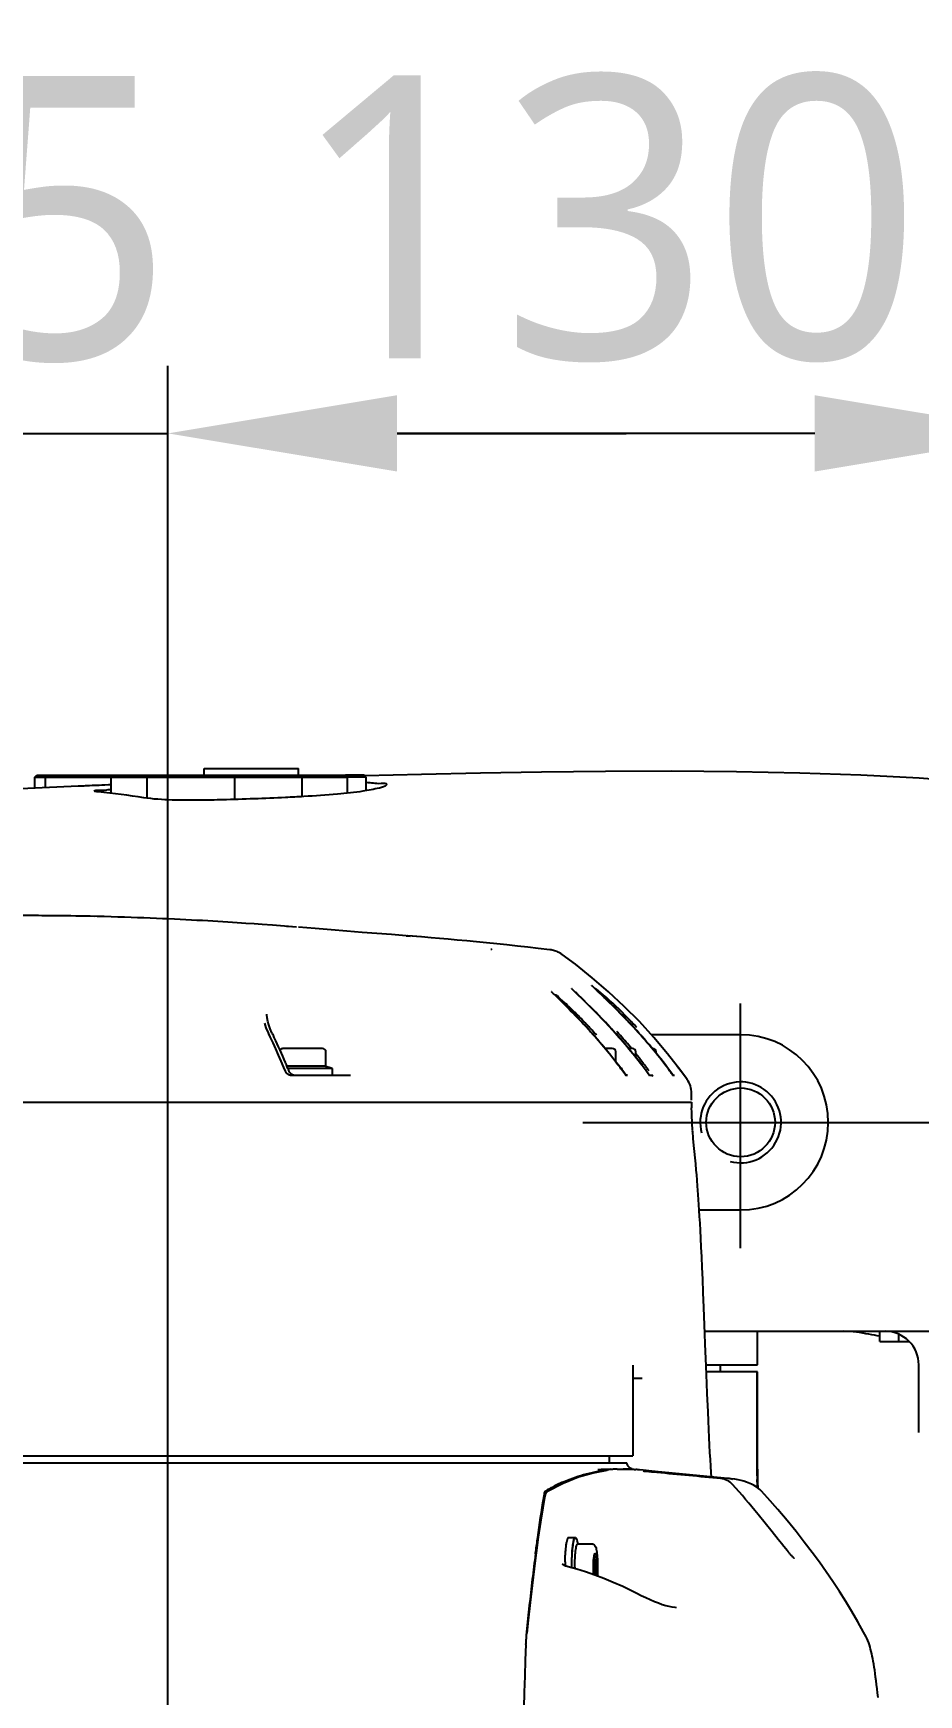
# Model space of a CAD drawing. Header units: millimetres. Extents: x 5828 to 6704, y 123 to 421.
# Drawn here: x 6414.07 to 6420.64, y 183.05 to 195.38 of the extents above; entities that cross this region are included whole.
import ezdxf

# ---------------------------------------------------------------- set-up
doc = ezdxf.new("R2010")
doc.units = ezdxf.units.MM
doc.linetypes.add('BANKLINE1', pattern=[5.5, 4, -1.5])
for name, color, linetype in [('00_COMPONENTS', 7, 'BANKLINE1'), ('DIM', 7, 'Continuous'), ('外形图', 7, 'Continuous')]:
    doc.layers.add(name, color=color, linetype=linetype)
doc.styles.add('微软雅黑', font='msyh.ttc', dxfattribs={"height": 2.1})
doc.dimstyles.new('尺寸标注_1_20比例', dxfattribs={"dimtxt": 2.1, "dimasz": 1.7, "dimexe": 0.5, "dimexo": 0.4, "dimgap": 0.5, "dimtad": 1, "dimdec": 1, "dimlfac": 20, "dimdsep": 46, "dimtxsty": '微软雅黑', "dimcen": 0.09, "dimadec": 0, "dimazin": 0, "dimtp": 0.01, "dimtm": 0.01, "dimtfac": 1, "dimtdec": 1, "dimtofl": 0, "dimtmove": 0, "dimatfit": 3, "dimfxl": 1, "dimtolj": 1, "dimarcsym": 0})

# ---------------------------------------------------------------- blocks, each defined once
blk = doc.blocks.new('*D1518')
at = {"layer": '00_COMPONENTS', "color": 0, "linetype": 'ByBlock', "lineweight": -2, "ltscale": 20}
for p, q in [((6411.821, 182.714), (6411.821, 192.907)), ((6415.071, 182.714), (6415.071, 192.907)), ((6410.121, 192.407), (6408.421, 192.407)), ((6411.821, 192.407), (6415.071, 192.407)), ((6416.771, 192.407), (6418.471, 192.407))]:
    blk.add_line(p, q, dxfattribs=at)
at = {"layer": '00_COMPONENTS', "color": 0}
for points in [[(6410.121, 192.124), (6410.121, 192.69), (6411.821, 192.407)], [(6416.771, 192.69), (6416.771, 192.124), (6415.071, 192.407)]]:
    blk.add_solid(points, dxfattribs=at)
at = {"layer": 'Defpoints', "color": 0}
for p in [(6415.071, 192.407), (6411.821, 182.314), (6415.071, 182.314)]:
    blk.add_point(p, dxfattribs=at)
at = {"layer": '00_COMPONENTS', "color": 0, "insert": (6413.551, 193.993), "char_height": 2.1, "attachment_point": 5, "style": '微软雅黑'}
blk.add_mtext('\\A1;65', dxfattribs=at)
blk = doc.blocks.new('*D1553')
at = {"layer": 'Defpoints', "color": 0}
for p in [(6415.071, 192.407), (6415.071, 181.295), (6421.571, 179.545)]:
    blk.add_point(p, dxfattribs=at)
at = {"layer": 'DIM', "color": 0, "linetype": 'ByBlock', "lineweight": -2, "ltscale": 20}
for p, q in [((6415.071, 181.695), (6415.071, 192.907)), ((6421.571, 179.945), (6421.571, 192.907)), ((6419.871, 192.407), (6416.771, 192.407))]:
    blk.add_line(p, q, dxfattribs=at)
at = {"layer": 'DIM', "color": 0}
for points in [[(6416.771, 192.69), (6416.771, 192.124), (6415.071, 192.407)], [(6419.871, 192.124), (6419.871, 192.69), (6421.571, 192.407)]]:
    blk.add_solid(points, dxfattribs=at)
at = {"layer": 'DIM', "color": 0, "insert": (6418.321, 193.998), "char_height": 2.1, "attachment_point": 5, "style": '微软雅黑'}
blk.add_mtext('\\A1;130', dxfattribs=at)
blk = doc.blocks.new('*D1554')
at = {"layer": 'Defpoints', "color": 0}
for p in [(6419.321, 187.295), (6419.321, 171.795), (6439.078, 171.795)]:
    blk.add_point(p, dxfattribs=at)
at = {"layer": 'DIM', "color": 0, "linetype": 'ByBlock', "lineweight": -2, "ltscale": 20}
for p, q in [((6419.721, 187.295), (6439.578, 187.295)), ((6439.078, 185.595), (6439.078, 173.495)), ((6419.721, 171.795), (6439.578, 171.795))]:
    blk.add_line(p, q, dxfattribs=at)
at = {"layer": 'DIM', "color": 0}
for points in [[(6439.361, 185.595), (6438.794, 185.595), (6439.078, 187.295)], [(6438.794, 173.495), (6439.361, 173.495), (6439.078, 171.795)]]:
    blk.add_solid(points, dxfattribs=at)
at = {"layer": 'DIM', "color": 0, "insert": (6437.487, 179.545), "char_height": 2.1, "attachment_point": 5, "rotation": 90, "style": '微软雅黑'}
blk.add_mtext('\\A1;310', dxfattribs=at)

msp = doc.modelspace()

# ---------------------------------------------------------------- linework, layer by layer
at = {"layer": '00_COMPONENTS', "ltscale": 20}
for p, q in [((6419.3208, 186.3607), (6419.3208, 188.1777)), ((6418.1498, 187.2951), (6420.5191, 187.2951))]:
    msp.add_line(p, q, dxfattribs=at)
at = {"layer": '外形图', "linetype": 'Continuous'}
for p, q in [((6414.0821, 189.8551), (6414.0971, 189.8701)), ((6414.0821, 189.7739), (6414.0821, 189.8551)), ((6414.0821, 189.8551), (6414.163, 189.8551)), ((6414.0971, 189.8701), (6414.178, 189.8701)), ((6414.163, 189.8551), (6414.178, 189.8701)), ((6414.163, 189.7776), (6414.163, 189.8551)), ((6414.163, 189.8551), (6414.6491, 189.8551)), ((6414.178, 189.8701), (6414.6641, 189.8701)), ((6414.6491, 189.8551), (6414.6641, 189.8701)), ((6414.6491, 189.7361), (6414.6491, 189.8551)), ((6414.6491, 189.8551), (6414.9168, 189.8551)), ((6414.6641, 189.8701), (6414.9318, 189.8701)), ((6414.9168, 189.8551), (6414.9318, 189.8701)), ((6414.9168, 189.7005), (6414.9168, 189.8551)), ((6414.9168, 189.8551), (6415.5668, 189.8551)), ((6414.9318, 189.8701), (6415.5518, 189.8701)), ((6415.3388, 189.8701), (6415.3388, 189.9201)), ((6415.3388, 189.9201), (6416.0388, 189.9201)), ((6415.5518, 189.8701), (6416.0516, 189.8701)), ((6415.5668, 189.8551), (6415.5518, 189.8701)), ((6415.5668, 189.6907), (6415.5668, 189.8551)), ((6415.5668, 189.8551), (6416.0667, 189.8551)), ((6416.0388, 189.8701), (6416.0388, 189.9201)), ((6416.0516, 189.8701), (6416.388, 189.8701)), ((6416.0667, 189.8551), (6416.0517, 189.8701)), ((6416.0667, 189.7115), (6416.0667, 189.8551)), ((6416.0667, 189.8551), (6416.403, 189.8551)), ((6416.5278, 189.8701), (6416.388, 189.8701)), ((6416.403, 189.8551), (6416.388, 189.8701)), ((6416.403, 189.7375), (6416.403, 189.8551)), ((6416.5428, 189.8551), (6416.403, 189.8551)), ((6416.5428, 189.8551), (6416.5278, 189.8701)), ((6416.9529, 189.877), (6416.5322, 189.8661)), ((6416.5428, 189.7557), (6416.5428, 189.8551)), ((6414.5088, 189.7932), (6414.4893, 189.7924)), ((6414.5173, 189.7936), (6414.5088, 189.7932)), ((6414.6296, 189.7984), (6414.6018, 189.7972)), ((6414.6492, 189.7992), (6414.6296, 189.7984)), ((6416.6939, 189.801), (6416.6936, 189.8001)), ((6414.5266, 188.823), (6414.4752, 188.8242)), ((6415.5143, 188.7804), (6415.4415, 188.7849)), ((6415.5838, 188.7759), (6415.5143, 188.7804)), ((6415.6496, 188.7715), (6415.5838, 188.7759)), ((6415.7116, 188.7672), (6415.6496, 188.7715)), ((6415.7694, 188.7631), (6415.7116, 188.7672)), ((6415.8462, 188.7574), (6415.7694, 188.7631)), ((6415.9642, 188.7483), (6415.8462, 188.7574)), ((6415.9896, 188.7462), (6415.9493, 188.7494)), ((6416.025, 188.7434), (6415.9642, 188.7483)), ((6416.8391, 188.6795), (6416.8481, 188.6788)), ((6416.8481, 188.6788), (6416.8685, 188.6772)), ((6416.9521, 188.6707), (6416.8493, 188.6787)), ((6416.8856, 188.6759), (6416.8502, 188.6786)), ((6416.9417, 188.6715), (6416.8856, 188.6759)), ((6417.025, 188.6648), (6416.9521, 188.6707)), ((6417.0859, 188.6596), (6417.025, 188.6648)), ((6417.1502, 188.6541), (6417.0859, 188.6596)), ((6417.2178, 188.648), (6417.1502, 188.6541)), ((6417.2881, 188.6415), (6417.2178, 188.648)), ((6417.3607, 188.6346), (6417.2881, 188.6415)), ((6417.4349, 188.6273), (6417.3607, 188.6346)), ((6417.5104, 188.6197), (6417.4349, 188.6273)), ((6417.5867, 188.6117), (6417.5104, 188.6197)), ((6417.4751, 188.5764), (6417.4679, 188.5776)), ((6417.4762, 188.5762), (6417.4751, 188.5764)), ((6417.6636, 188.6035), (6417.5867, 188.6117)), ((6417.7409, 188.5949), (6417.6636, 188.6035)), ((6417.8182, 188.5862), (6417.7409, 188.5949)), ((6417.9046, 188.5761), (6417.8182, 188.5862)), ((6418.095, 188.4676), (6417.9969, 188.54)), ((6418.2198, 188.3685), (6418.095, 188.4676)), ((6418.3405, 188.2644), (6418.2198, 188.3685)), ((6417.9276, 188.2539), (6417.925, 188.2565)), ((6417.9319, 188.2495), (6417.9276, 188.2539)), ((6417.9387, 188.2428), (6417.9319, 188.2495)), ((6418.078, 188.2758), (6418.0754, 188.2784)), ((6418.081, 188.2729), (6418.078, 188.2758)), ((6418.0859, 188.268), (6418.081, 188.2729)), ((6418.1754, 188.181), (6418.0859, 188.268)), ((6418.1069, 188.2506), (6418.1047, 188.2529)), ((6418.1093, 188.2481), (6418.1069, 188.2506)), ((6418.1135, 188.2439), (6418.1093, 188.2481)), ((6418.2283, 188.2975), (6418.2255, 188.3003)), ((6418.2331, 188.2928), (6418.2283, 188.2975)), ((6418.2406, 188.2857), (6418.2331, 188.2928)), ((6418.259, 188.2681), (6418.2406, 188.2857)), ((6418.255, 188.2749), (6418.253, 188.277)), ((6418.2574, 188.2726), (6418.255, 188.2749)), ((6418.26, 188.27), (6418.2574, 188.2726)), ((6418.2699, 188.2577), (6418.259, 188.2681)), ((6418.2644, 188.2656), (6418.26, 188.27)), ((6418.2712, 188.259), (6418.2644, 188.2656)), ((6418.3055, 188.2238), (6418.2699, 188.2577)), ((6418.3459, 188.1865), (6418.2712, 188.259)), ((6418.4569, 188.1557), (6418.3405, 188.2644)), ((6417.9557, 188.2261), (6417.9387, 188.2428)), ((6417.9579, 188.2268), (6417.9557, 188.2291)), ((6417.9658, 188.2162), (6417.9557, 188.2261)), ((6417.9618, 188.2228), (6417.9579, 188.2268)), ((6417.9664, 188.2182), (6417.9618, 188.2228)), ((6417.9988, 188.1837), (6417.9658, 188.2162)), ((6418.0388, 188.1457), (6417.9664, 188.2182)), ((6418.0198, 188.1629), (6417.9988, 188.1837)), ((6418.0387, 188.144), (6418.0198, 188.1629)), ((6418.0588, 188.1237), (6418.0387, 188.144)), ((6418.0613, 188.1229), (6418.0388, 188.1457)), ((6418.0755, 188.1067), (6418.0588, 188.1237)), ((6418.0818, 188.1018), (6418.0613, 188.1229)), ((6418.12, 188.2374), (6418.1135, 188.2439)), ((6418.1386, 188.2191), (6418.12, 188.2374)), ((6418.1513, 188.2066), (6418.1386, 188.2191)), ((6418.1853, 188.1731), (6418.1513, 188.2066)), ((6418.1947, 188.1619), (6418.1754, 188.181)), ((6418.2074, 188.1511), (6418.1853, 188.1731)), ((6418.2151, 188.1416), (6418.1947, 188.1619)), ((6418.2278, 188.1305), (6418.2074, 188.1511)), ((6418.2321, 188.1245), (6418.2151, 188.1416)), ((6418.2454, 188.1126), (6418.2278, 188.1305)), ((6418.2496, 188.1066), (6418.2321, 188.1245)), ((6418.3281, 188.2021), (6418.3055, 188.2238)), ((6418.3483, 188.1824), (6418.3281, 188.2021)), ((6418.3654, 188.1673), (6418.3459, 188.1865)), ((6418.3697, 188.1614), (6418.3483, 188.1824)), ((6418.3868, 188.1461), (6418.3654, 188.1673)), ((6418.3875, 188.1437), (6418.3697, 188.1614)), ((6418.4052, 188.1276), (6418.3868, 188.1461)), ((6418.406, 188.1252), (6418.3875, 188.1437)), ((6418.4249, 188.1077), (6418.4052, 188.1276)), ((6418.4249, 188.1061), (6418.406, 188.1252)), ((6418.569, 188.0425), (6418.4569, 188.1557)), ((6415.8003, 187.9959), (6415.7885, 188.0308)), ((6415.8049, 188.0988), (6415.805, 188.0986)), ((6415.8301, 187.9895), (6415.8202, 188.0175)), ((6418.0928, 188.0888), (6418.0755, 188.1067)), ((6418.0996, 188.0835), (6418.0818, 188.1018)), ((6418.1106, 188.0703), (6418.0928, 188.0888)), ((6418.1184, 188.0638), (6418.0996, 188.0835)), ((6418.1288, 188.0511), (6418.1106, 188.0703)), ((6418.1384, 188.0427), (6418.1184, 188.0638)), ((6418.1569, 188.0212), (6418.1288, 188.0511)), ((6418.1508, 188.0295), (6418.1384, 188.0427)), ((6418.176, 188.0006), (6418.1569, 188.0212)), ((6418.1905, 187.9848), (6418.176, 188.0006)), ((6418.2643, 188.0933), (6418.2454, 188.1126)), ((6418.2677, 188.0881), (6418.2496, 188.1066)), ((6418.2844, 188.0724), (6418.2643, 188.0933)), ((6418.2861, 188.069), (6418.2677, 188.0881)), ((6418.3003, 188.0557), (6418.2844, 188.0724)), ((6418.3002, 188.0542), (6418.2861, 188.069)), ((6418.3192, 188.0341), (6418.3002, 188.0542)), ((6418.317, 188.0381), (6418.3003, 188.0557)), ((6418.3346, 188.0194), (6418.317, 188.0381)), ((6418.3385, 188.0135), (6418.3192, 188.0341)), ((6418.3529, 187.9996), (6418.3346, 188.0194)), ((6418.3531, 187.9977), (6418.3385, 188.0135)), ((6418.3625, 187.9891), (6418.3529, 187.9996)), ((6418.3605, 187.9897), (6418.3531, 187.9977)), ((6418.4405, 188.0917), (6418.4249, 188.1077)), ((6418.4442, 188.0863), (6418.4249, 188.1061)), ((6418.4569, 188.0748), (6418.4405, 188.0917)), ((6418.4639, 188.0659), (6418.4442, 188.0863)), ((6418.4741, 188.0569), (6418.4569, 188.0748)), ((6418.4789, 188.0502), (6418.4639, 188.0659)), ((6418.4921, 188.0379), (6418.4741, 188.0569)), ((6418.4941, 188.0342), (6418.4789, 188.0502)), ((6418.5103, 188.0169), (6418.4941, 188.0342)), ((6415.8303, 187.9288), (6415.8198, 187.9508)), ((6415.8428, 187.9602), (6415.8301, 187.9895)), ((6415.851, 187.8846), (6415.8303, 187.9288)), ((6415.8456, 187.9541), (6415.8428, 187.9602)), ((6419.3208, 187.9451), (6418.6578, 187.9451)), ((6416.2183, 187.8426), (6415.9233, 187.8426)), ((6416.2433, 187.7124), (6416.2433, 187.8176)), ((6418.3683, 187.8426), (6418.3159, 187.8426)), ((6418.3933, 187.7465), (6418.3933, 187.8176)), ((6418.5183, 187.8426), (6418.4904, 187.8426)), ((6418.5433, 187.7776), (6418.5433, 187.8176)), ((6418.6683, 187.8426), (6418.6654, 187.8426)), ((6418.6933, 187.8087), (6418.6933, 187.8176)), ((6415.9304, 187.7029), (6415.9111, 187.7491)), ((6415.9421, 187.6743), (6415.9304, 187.7029)), ((6416.2433, 187.7124), (6415.9538, 187.7124)), ((6416.2908, 187.6951), (6415.961, 187.6951)), ((6415.9695, 187.6743), (6415.9671, 187.6803)), ((6415.9707, 187.6716), (6415.9695, 187.6743)), ((6415.9787, 187.6451), (6416.4258, 187.6451)), ((6416.0059, 187.6451), (6416.4006, 187.6451)), ((6416.2433, 187.7124), (6416.2809, 187.6987)), ((6416.2908, 187.6451), (6416.2908, 187.6951)), ((6418.4297, 187.6991), (6418.4309, 187.6987)), ((6418.4408, 187.6951), (6418.4327, 187.6951)), ((6418.4408, 187.6844), (6418.4408, 187.6951)), ((6418.4526, 187.6666), (6418.4443, 187.6777)), ((6418.4586, 187.6608), (6418.4459, 187.6777)), ((6418.4592, 187.6579), (6418.4526, 187.6666)), ((6418.4698, 187.6462), (6418.4586, 187.6608)), ((6418.4635, 187.6523), (6418.4592, 187.6579)), ((6418.466, 187.649), (6418.4635, 187.6523)), ((6418.4682, 187.6462), (6418.466, 187.649)), ((6418.4691, 187.6451), (6418.4682, 187.6462)), ((6418.4721, 187.6414), (6418.4691, 187.6451)), ((6418.4737, 187.6413), (6418.4698, 187.6462)), ((6418.4816, 187.6451), (6418.4706, 187.6451)), ((6418.4706, 187.6451), (6418.4808, 187.6451)), ((6418.474, 187.641), (6418.4737, 187.6413)), ((6418.6293, 187.6637), (6418.6189, 187.6777)), ((6418.6277, 187.6679), (6418.6204, 187.6777)), ((6418.6351, 187.6581), (6418.6277, 187.6679)), ((6418.6351, 187.656), (6418.6293, 187.6637)), ((6418.6394, 187.6524), (6418.6351, 187.6581)), ((6418.639, 187.6511), (6418.6351, 187.656)), ((6418.6412, 187.6482), (6418.639, 187.6511)), ((6418.6423, 187.6487), (6418.6394, 187.6524)), ((6418.6431, 187.6457), (6418.6412, 187.6482)), ((6418.644, 187.6466), (6418.6423, 187.6487)), ((6418.6436, 187.6451), (6418.6431, 187.6457)), ((6418.6469, 187.641), (6418.6436, 187.6451)), ((6418.6452, 187.6451), (6418.644, 187.6466)), ((6418.6452, 187.6451), (6418.6559, 187.6451)), ((6418.6452, 187.6451), (6418.6688, 187.6451)), ((6418.6485, 187.6411), (6418.6452, 187.6451)), ((6418.8022, 187.6666), (6418.7939, 187.6777)), ((6418.8082, 187.6607), (6418.7954, 187.6777)), ((6418.8087, 187.6579), (6418.8022, 187.6666)), ((6418.8202, 187.6451), (6418.8082, 187.6607)), ((6418.813, 187.6523), (6418.8087, 187.6579)), ((6418.8156, 187.649), (6418.813, 187.6523)), ((6418.8177, 187.6462), (6418.8156, 187.649)), ((6418.8186, 187.6451), (6418.8177, 187.6462)), ((6418.8217, 187.6414), (6418.8186, 187.6451)), ((6418.8202, 187.6451), (6418.8309, 187.6451)), ((6418.8232, 187.6414), (6418.8202, 187.6451)), ((6418.8235, 187.6411), (6418.8232, 187.6414)), ((6418.8804, 187.6723), (6418.8453, 187.7176)), ((6418.9185, 187.6207), (6418.8769, 187.6775)), ((6418.9182, 187.6205), (6418.8804, 187.6723)), ((6418.9234, 187.6132), (6418.9185, 187.6208)), ((6418.9512, 187.5522), (6418.9477, 187.5651)), ((6418.9559, 187.4701), (6418.9553, 187.5183)), ((6409.6208, 187.4451), (6418.9564, 187.4451)), ((6418.955, 187.4701), (6418.9519, 187.4701)), ((6418.9559, 187.4701), (6418.955, 187.4701)), ((6418.9559, 187.4601), (6418.9559, 187.4687)), ((6418.9564, 187.4451), (6418.9572, 187.4025)), ((6418.958, 187.3676), (6418.9572, 187.4025)), ((6418.959, 187.335), (6418.958, 187.3676)), ((6418.9672, 187.1929), (6418.9656, 187.2129)), ((6418.969, 187.1724), (6418.9672, 187.1929)), ((6418.9709, 187.1513), (6418.969, 187.1724)), ((6418.9737, 187.1223), (6418.9709, 187.1513)), ((6418.9871, 186.9874), (6418.9737, 187.1223)), ((6418.9915, 186.9414), (6418.9871, 186.9874)), ((6418.9947, 186.9047), (6418.9915, 186.9414)), ((6418.9981, 186.8653), (6418.9947, 186.9047)), ((6419.0015, 186.8223), (6418.9981, 186.8653)), ((6419.0039, 186.7913), (6419.0015, 186.8223)), ((6419.0063, 186.7582), (6419.0039, 186.7913)), ((6419.0087, 186.7225), (6419.0063, 186.7582)), ((6419.0113, 186.684), (6419.0087, 186.7225)), ((6419.0139, 186.6424), (6419.0113, 186.684)), ((6419.0137, 186.6451), (6419.3208, 186.6451)), ((6419.0166, 186.5971), (6419.0139, 186.6424)), ((6419.0193, 186.5478), (6419.0166, 186.5971)), ((6419.0222, 186.4939), (6419.0193, 186.5478)), ((6419.0253, 186.4348), (6419.0222, 186.4939)), ((6419.0284, 186.37), (6419.0253, 186.4348)), ((6419.0317, 186.2984), (6419.0284, 186.37)), ((6419.0353, 186.2191), (6419.0317, 186.2984)), ((6419.0391, 186.131), (6419.0353, 186.2191)), ((6419.0431, 186.0326), (6419.0391, 186.131)), ((6419.0476, 185.9216), (6419.0431, 186.0326)), ((6419.0545, 185.7451), (6425.5501, 185.7451)), ((6419.4458, 185.4951), (6419.4458, 185.7451)), ((6420.3544, 185.6701), (6420.3544, 185.7451)), ((6420.3544, 185.6701), (6420.4946, 185.6701)), ((6420.4946, 185.6701), (6420.4946, 185.7233)), ((6420.4946, 185.6701), (6420.5707, 185.6701)), ((6420.5602, 185.6676), (6420.5497, 185.6696)), ((6420.5757, 185.6647), (6420.5602, 185.6676)), ((6418.5208, 185.4938), (6418.5208, 184.9451)), ((6419.0643, 185.4951), (6419.4457, 185.4951)), ((6419.0698, 185.3586), (6419.0647, 185.4852)), ((6419.4457, 185.4451), (6419.0663, 185.4451)), ((6419.1708, 185.4451), (6419.1708, 185.4951)), ((6419.4464, 185.1949), (6419.4457, 185.4451)), ((6420.6427, 184.9951), (6420.6427, 185.4951)), ((6418.5889, 185.3951), (6418.5208, 185.3951)), ((6419.0729, 185.2845), (6419.0697, 185.3584)), ((6419.0788, 185.1462), (6419.0729, 185.2845)), ((6419.447, 184.8625), (6419.4464, 185.1949)), ((6418.5208, 184.9451), (6418.5208, 184.8201)), ((6409.7019, 184.8201), (6418.5207, 184.8201)), ((6418.3458, 184.8201), (6418.3458, 184.7701)), ((6419.4472, 184.5837), (6419.447, 184.8625)), ((6409.7034, 184.7701), (6418.4746, 184.7701)), ((6418.4043, 184.7223), (6418.4054, 184.7224)), ((6418.4054, 184.7224), (6418.4165, 184.7227)), ((6418.4165, 184.7227), (6418.4223, 184.7229)), ((6418.4223, 184.7229), (6418.4386, 184.7231)), ((6418.5123, 184.7203), (6418.4396, 184.7201)), ((6418.5705, 184.7162), (6418.5123, 184.7203)), ((6418.5967, 184.7137), (6418.568, 184.7165)), ((6418.5705, 184.7162), (6418.568, 184.7165)), ((6418.6827, 184.7055), (6418.5967, 184.7137)), ((6418.6054, 184.7056), (6418.6027, 184.7059)), ((6418.6088, 184.7052), (6418.6054, 184.7056)), ((6418.615, 184.7045), (6418.6088, 184.7052)), ((6418.6251, 184.7035), (6418.615, 184.7045)), ((6418.6385, 184.7023), (6418.6251, 184.7035)), ((6418.659, 184.7003), (6418.6384, 184.7023)), ((6418.6982, 184.6967), (6418.659, 184.7003)), ((6419.2502, 184.6514), (6418.6827, 184.7055)), ((6418.6998, 184.7027), (6418.714, 184.7014)), ((6419.104, 184.6653), (6419.102, 184.6967)), ((6417.8873, 184.5567), (6417.8871, 184.5566)), ((6418.0032, 184.6159), (6417.8873, 184.5567)), ((6418.1183, 184.6616), (6418.0032, 184.6159)), ((6419.2781, 184.648), (6419.2501, 184.6514)), ((6419.447, 184.5845), (6419.447, 184.6007)), ((6419.4472, 184.6007), (6419.4472, 184.5838)), ((6419.4777, 184.5562), (6419.464, 184.5703)), ((6419.4777, 184.5562), (6419.4761, 184.5581)), ((6417.8599, 184.5099), (6417.863, 184.5287)), ((6417.8655, 184.5139), (6417.8646, 184.5089)), ((6418.0448, 184.2151), (6418.0944, 184.2151)), ((6418.1153, 184.1676), (6418.1069, 184.1925)), ((6419.6235, 184.1697), (6419.5996, 184.1994)), ((6417.8033, 184.1016), (6417.7877, 183.9825)), ((6417.7984, 184.094), (6417.7993, 184.1013)), ((6417.7993, 184.1013), (6417.8006, 184.1111)), ((6418.1116, 184.1676), (6418.216, 184.1676)), ((6419.6401, 184.1492), (6419.6235, 184.1697)), ((6419.6555, 184.1304), (6419.6401, 184.1492)), ((6419.665, 184.1189), (6419.6555, 184.1304)), ((6419.6739, 184.1083), (6419.665, 184.1189)), ((6419.6821, 184.0986), (6419.6739, 184.1083)), ((6417.9984, 184.0196), (6417.9984, 184.02)), ((6418.0398, 183.998), (6418.0248, 184.0019)), ((6418.2437, 184.0391), (6418.2293, 184.0391)), ((6418.2437, 183.9511), (6418.2293, 183.9511)), ((6418.5491, 183.7999), (6418.5163, 183.8165)), ((6417.758, 183.733), (6417.7439, 183.6028)), ((6418.5826, 183.783), (6418.5491, 183.7999)), ((6418.8451, 183.694), (6418.8457, 183.6939)), ((6417.7439, 183.6028), (6417.7337, 183.5044)), ((6420.2523, 183.477), (6420.2522, 183.4772)), ((6417.7259, 183.4221), (6417.7261, 183.426))]:
    msp.add_line(p, q, dxfattribs=at)
for points in [[(6423.9341, 189.2427), (6423.6389, 189.3381), (6423.2494, 189.4493), (6422.8751, 189.5416), (6422.521, 189.6168), (6422.1796, 189.6786), (6421.8306, 189.7318), (6421.458, 189.7783), (6421.0618, 189.8173), (6420.6454, 189.8483), (6420.2121, 189.8712), (6419.7597, 189.887), (6419.2893, 189.8964), (6418.805, 189.9001), (6418.3189, 189.8989), (6417.844, 189.894), (6417.389, 189.8864), (6416.9529, 189.877)], [(6414.5088, 189.7932), (6414.3519, 189.7863), (6414.0319, 189.7716), (6413.7258, 189.7569), (6413.6705, 189.7542)], [(6414.5459, 188.8226), (6414.4937, 188.8238), (6414.4408, 188.8248), (6414.3873, 188.8258), (6414.3332, 188.8266), (6414.2784, 188.8274), (6414.223, 188.828), (6414.1669, 188.8284), (6414.1102, 188.8288), (6414.0529, 188.829), (6413.9949, 188.829), (6413.9328, 188.8288)], [(6414.4752, 188.8242), (6414.4338, 188.825), (6414.392, 188.8257), (6414.35, 188.8264), (6414.3076, 188.827), (6414.2648, 188.8275), (6414.2218, 188.828), (6414.1785, 188.8284), (6414.1349, 188.8286), (6414.091, 188.8288), (6414.0468, 188.829), (6414.0024, 188.829), (6413.9578, 188.8289)], [(6415.4415, 188.7849), (6415.4039, 188.7871), (6415.3655, 188.7894), (6415.3262, 188.7916), (6415.286, 188.7938), (6415.2452, 188.796), (6415.2036, 188.7981), (6415.1613, 188.8002), (6415.1183, 188.8023), (6415.0746, 188.8043), (6415.0302, 188.8063), (6414.985, 188.8082), (6414.9391, 188.8101), (6414.8925, 188.8119), (6414.8451, 188.8137), (6414.797, 188.8154), (6414.7482, 188.817), (6414.6986, 188.8185), (6414.6484, 188.82), (6414.5975, 188.8214), (6414.5459, 188.8226)], [(6416.3975, 188.7137), (6416.2812, 188.7229), (6416.1621, 188.7324), (6416.0401, 188.7422)], [(6416.8391, 188.6795), (6416.7289, 188.6879), (6416.6213, 188.6962), (6416.5109, 188.7048), (6416.3975, 188.7137)], [(6417.9967, 188.5402), (6417.9957, 188.5409), (6417.9865, 188.5471), (6417.9771, 188.5526), (6417.9676, 188.5575), (6417.9582, 188.5618), (6417.9488, 188.5654), (6417.9398, 188.5685), (6417.9311, 188.571), (6417.9228, 188.573), (6417.9152, 188.5745), (6417.9085, 188.5756), (6417.9043, 188.5761)], [(6417.925, 188.2565), (6417.9228, 188.2587), (6417.9219, 188.2598), (6417.921, 188.2607), (6417.9201, 188.2616), (6417.9194, 188.2624), (6417.9188, 188.2631), (6417.9182, 188.2637), (6417.9177, 188.2642), (6417.9176, 188.2644)], [(6418.0754, 188.2784), (6418.0731, 188.2807), (6418.0721, 188.2818), (6418.0711, 188.2828), (6418.0703, 188.2837), (6418.0695, 188.2846), (6418.0688, 188.2853), (6418.0681, 188.286), (6418.0676, 188.2866), (6418.0672, 188.2871), (6418.0671, 188.2872)], [(6418.1047, 188.2529), (6418.1028, 188.2549), (6418.1019, 188.2558), (6418.1011, 188.2566), (6418.1004, 188.2574), (6418.0998, 188.2581), (6418.0992, 188.2588), (6418.0987, 188.2593), (6418.0983, 188.2598), (6418.0979, 188.2602), (6418.0977, 188.2605), (6418.0976, 188.2606)], [(6418.2255, 188.3003), (6418.223, 188.3027), (6418.2219, 188.3039), (6418.2209, 188.3049), (6418.2199, 188.3059), (6418.2191, 188.3068), (6418.2183, 188.3076), (6418.2176, 188.3083), (6418.217, 188.309), (6418.2165, 188.3095), (6418.2164, 188.3097)], [(6418.253, 188.277), (6418.2512, 188.2789), (6418.2504, 188.2797), (6418.2496, 188.2805), (6418.249, 188.2812), (6418.2484, 188.2818), (6418.2479, 188.2824), (6418.2474, 188.2829), (6418.2471, 188.2833), (6418.2468, 188.2836), (6418.2467, 188.2837)], [(6417.9557, 188.2291), (6417.9537, 188.2312), (6417.9528, 188.2321), (6417.952, 188.233), (6417.9513, 188.2338), (6417.9506, 188.2345), (6417.95, 188.2352), (6417.9495, 188.2358), (6417.9491, 188.2363), (6417.9487, 188.2367), (6417.9485, 188.237), (6417.9484, 188.2371)], [(6415.8202, 188.0175), (6415.8127, 188.0442), (6415.8078, 188.0694), (6415.8052, 188.0927), (6415.805, 188.0986)], [(6418.5124, 188.0163), (6418.511, 188.0178), (6418.4921, 188.0379)], [(6418.8769, 187.6775), (6418.7791, 187.8032), (6418.6764, 187.9249), (6418.569, 188.0425)], [(6415.8198, 187.9508), (6415.8157, 187.9595), (6415.8003, 187.9959)], [(6415.9111, 187.7491), (6415.8914, 187.7947), (6415.8714, 187.8399), (6415.851, 187.8846)], [(6418.2102, 187.9629), (6418.2051, 187.9687), (6418.1905, 187.9848)], [(6415.9473, 187.6649), (6415.9448, 187.6688), (6415.9428, 187.6728), (6415.9421, 187.6744)], [(6415.9785, 187.6451), (6415.9775, 187.6451), (6415.9746, 187.6455), (6415.9712, 187.6464), (6415.9675, 187.6478), (6415.9639, 187.6497), (6415.9602, 187.652), (6415.9566, 187.6548), (6415.9533, 187.6579), (6415.9502, 187.6613), (6415.9473, 187.6649)], [(6415.9912, 187.6497), (6415.988, 187.6517), (6415.9849, 187.654), (6415.982, 187.6565), (6415.9793, 187.6593), (6415.9767, 187.6622), (6415.9745, 187.6652), (6415.9724, 187.6684), (6415.9707, 187.6716)], [(6416.0059, 187.6451), (6416.0037, 187.6452), (6416.0008, 187.6457), (6415.9977, 187.6466), (6415.9945, 187.648), (6415.9912, 187.6497)], [(6418.6567, 187.6451), (6418.6583, 187.645), (6418.6598, 187.6448), (6418.6613, 187.6444), (6418.6628, 187.6438), (6418.6642, 187.6431), (6418.6655, 187.6422), (6418.6667, 187.6412), (6418.6678, 187.6401), (6418.6688, 187.6389)], [(6418.9477, 187.5651), (6418.9433, 187.5776), (6418.938, 187.5894), (6418.9319, 187.6006), (6418.9251, 187.6111), (6418.9243, 187.6122)], [(6418.9553, 187.5171), (6418.955, 187.5252), (6418.9536, 187.5388), (6418.9512, 187.5522)], [(6418.9641, 187.234), (6418.963, 187.2499), (6418.9615, 187.2772), (6418.9602, 187.3051), (6418.959, 187.335)], [(6418.9656, 187.2129), (6418.9647, 187.2259), (6418.9642, 187.2329)], [(6419.0647, 185.4852), (6419.0581, 185.653), (6419.0552, 185.7267), (6419.0476, 185.9216)], [(6419.102, 184.6967), (6419.0991, 184.7435), (6419.0962, 184.7929), (6419.0933, 184.8449), (6419.0904, 184.8997), (6419.0875, 184.9571), (6419.0846, 185.0173), (6419.0817, 185.0804), (6419.0788, 185.1462)], [(6418.328, 184.7116), (6418.2268, 184.6928), (6418.1183, 184.6616)], [(6418.516, 184.7237), (6418.5124, 184.7251), (6418.5075, 184.7275), (6418.5012, 184.7315), (6418.4942, 184.7372), (6418.4871, 184.7449), (6418.4807, 184.7545), (6418.4757, 184.7664), (6418.4746, 184.7701)], [(6418.6027, 184.7059), (6418.6006, 184.7061), (6418.5998, 184.7062), (6418.5992, 184.7063), (6418.5988, 184.7064), (6418.5986, 184.7064)], [(6417.8871, 184.5566), (6417.8844, 184.5548), (6417.8807, 184.5516), (6417.8777, 184.5481), (6417.8752, 184.5444), (6417.8733, 184.5407), (6417.8717, 184.537)], [(6419.377, 184.6211), (6419.3634, 184.6264), (6419.3453, 184.6327), (6419.3246, 184.6387), (6419.3022, 184.6439), (6419.2781, 184.648)], [(6419.4209, 184.601), (6419.4022, 184.6103), (6419.3882, 184.6164), (6419.377, 184.6211)], [(6419.464, 184.5703), (6419.4419, 184.588), (6419.4209, 184.601)], [(6420.2523, 183.477), (6420.2332, 183.5131), (6420.1907, 183.59), (6420.1464, 183.666), (6420.1007, 183.7408), (6420.0536, 183.8146), (6420.0051, 183.8878), (6419.9557, 183.9597), (6419.905, 184.0311), (6419.8511, 184.1046), (6419.7933, 184.181), (6419.7318, 184.2592), (6419.6662, 184.3399), (6419.5959, 184.4231), (6419.5209, 184.5085), (6419.4761, 184.5581)], [(6417.8646, 184.5089), (6417.8524, 184.435), (6417.8356, 184.3279), (6417.8192, 184.2168), (6417.8033, 184.1016)], [(6417.869, 184.5288), (6417.8677, 184.5243), (6417.8666, 184.5193), (6417.8655, 184.5139)], [(6417.8717, 184.537), (6417.8703, 184.5331), (6417.869, 184.5288)], [(6419.5996, 184.1994), (6419.5538, 184.2568), (6419.4503, 184.3858)], [(6419.6897, 184.09), (6419.686, 184.0942), (6419.6821, 184.0986)], [(6419.719, 184.0599), (6419.719, 184.0599), (6419.7187, 184.0601), (6419.718, 184.0607), (6419.7169, 184.0616), (6419.7156, 184.0627), (6419.714, 184.0642), (6419.7121, 184.0659), (6419.7101, 184.0679), (6419.7078, 184.0702), (6419.7053, 184.0728), (6419.7025, 184.0757), (6419.6996, 184.0789), (6419.6965, 184.0823), (6419.6932, 184.086), (6419.6897, 184.09)], [(6417.7877, 183.9825), (6417.7726, 183.8596), (6417.758, 183.733)], [(6418.0249, 184.0019), (6418.0214, 184.0029), (6418.0166, 184.0046), (6418.0122, 184.0067), (6418.0082, 184.0091), (6418.0048, 184.0116), (6418.002, 184.0142), (6418.0001, 184.0165), (6417.9989, 184.0184), (6417.9984, 184.0196)], [(6418.5163, 183.8165), (6418.4454, 183.8505), (6418.3753, 183.8818), (6418.3059, 183.9104), (6418.2376, 183.9362), (6418.1703, 183.9594), (6418.1044, 183.9799), (6418.0398, 183.998)], [(6418.8457, 183.6939), (6418.8338, 183.6946), (6418.8126, 183.6973), (6418.7895, 183.7019), (6418.7648, 183.7084), (6418.7385, 183.7166), (6418.7106, 183.7266), (6418.6811, 183.7382), (6418.6501, 183.7514), (6418.6173, 183.7664), (6418.5826, 183.783)], [(6420.341, 183.0288), (6420.3373, 183.0618), (6420.3336, 183.0934), (6420.33, 183.1235), (6420.3263, 183.1522), (6420.3227, 183.1795), (6420.319, 183.2055), (6420.3154, 183.2302), (6420.3118, 183.2536), (6420.3082, 183.2757), (6420.3045, 183.2967), (6420.3009, 183.3165), (6420.2972, 183.3352), (6420.2934, 183.3529), (6420.2896, 183.37), (6420.2855, 183.3863), (6420.2812, 183.402), (6420.2764, 183.418), (6420.2709, 183.4343), (6420.2645, 183.4509), (6420.2565, 183.4687), (6420.2522, 183.4772)]]:
    msp.add_lwpolyline(points, dxfattribs=at)
msp.add_circle((6419.3208, 187.2951), 0.255, dxfattribs=at)
for centre, radius, start, end in [((6416.0895, 153.2541), 36.5732, 92.5077, 92.63587), ((6415.795, 185.7712), 3.278, 43.55482, 44.68937), ((6414.5594, 184.6748), 4.9144, 41.97935, 43.0475), ((6415.7557, 185.7337), 3.3324, 43.16235, 43.55669), ((6415.7509, 185.7291), 3.3391, 42.76056, 43.16253), ((6414.8169, 184.5643), 5.057, 43.90888, 44.16613), ((6414.8653, 184.6109), 4.9899, 43.6313, 43.90847), ((6414.9241, 184.6667), 4.9087, 43.02952, 43.63284), ((6415.5773, 185.2768), 4.0138, 37.41216, 43.05279), ((6415.5783, 185.2764), 4.0145, 36.7369, 43.03963), ((6411.7886, 185.9977), 4.5041, 25.32043, 25.74398), ((6411.5548, 185.8888), 4.762, 22.85346, 25.3018), ((6415.7446, 185.7234), 3.3475, 42.35206, 42.76021), ((6415.2304, 185.2789), 4.0104, 37.29888, 42.00994), ((6415.2328, 185.2798), 4.0091, 40.81889, 41.98993), ((6415.7438, 185.7226), 3.3487, 41.51668, 42.35293), ((6415.2315, 185.2787), 4.0109, 36.7348, 40.81819), ((6415.4034, 185.2778), 4.0123, 37.43781, 42.5243), ((6415.4075, 185.28), 4.0089, 36.73292, 42.51402), ((6415.4381, 185.2962), 3.9913, 41.45982, 42.06541), ((6415.4377, 185.2959), 3.9918, 39.64598, 41.45978), ((6419.3208, 187.2951), 0.65, 270, 90), ((6415.9233, 187.8176), 0.025, 90, 146.15609), ((6416.2183, 187.8176), 0.025, 0, 90), ((6418.3683, 187.8176), 0.025, 0, 90), ((6418.5183, 187.8176), 0.025, 0, 90), ((6415.4352, 185.2938), 3.995, 37.83724, 38.92276), ((6418.6683, 187.8176), 0.025, 0, 90), ((6411.314, 185.7856), 5.0241, 22.47826, 22.87191), ((6411.2678, 185.7664), 5.074, 22.34054, 22.47869), ((6411.2402, 185.7551), 5.1039, 22.16025, 22.3405), ((6416.2758, 187.6846), 0.015, 44.44366, 70), ((6415.2471, 185.292), 3.9892, 36.7291, 37.2951), ((6418.4258, 187.6846), 0.015, 44.44366, 70), ((6415.4212, 185.2918), 3.9897, 36.72818, 37.43355), ((6415.4348, 185.2935), 3.9955, 37.23547, 37.83727), ((6415.4352, 185.2938), 3.9951, 36.82554, 37.23547), ((6415.4356, 185.2941), 3.9946, 36.63401, 36.82554), ((6415.5964, 185.2919), 3.9895, 36.72812, 37.40692), ((6419.3208, 187.2951), 0.3, 255, 195), ((6420.3927, 185.4951), 0.25, 0, 90), ((6418.6509, 175.7005), 9.0254, 91.87666, 92.47154), ((6418.4395, 183.7122), 1.0107, 93.96725, 96.13565), ((6418.4438, 183.6512), 1.0719, 92.10743, 93.96805), ((6418.4751, 183.9516), 0.7706, 82.92928, 84.9365), ((6418.2678, 180.0747), 4.6481, 84.66666, 85.047), ((6418.6115, 183.2635), 1.4929, 118.23191, 119.59601), ((6418.5852, 183.3125), 1.4372, 116.8328, 118.23183), ((6418.5511, 183.3805), 1.3612, 113.94406, 116.84528), ((6419.2162, 184.5162), 0.1373, 73.59306, 84.59207), ((6419.2162, 184.516), 0.1375, 70.69872, 73.6039), ((6415.0563, 180.8383), 5.6473, 38.91721, 41.87411), ((6396.8653, 184.6055), 22.5793, 359.94935, 0.10199), ((6418.1065, 184.4879), 0.2469, 169.1096, 170.49401), ((6434.1022, 181.9427), 16.4451, 172.48299, 173.15001), ((6418.1116, 184.1649), 0.00265, 90.00712, 96.33526), ((6419.7834, 183.9951), 1.7658, 179.17154, 179.70436), ((6419.7418, 183.9958), 1.7242, 178.75296, 179.1719), ((6419.8406, 183.9951), 1.7734, 180.00003, 180.15391), ((6419.8073, 183.9951), 1.7396, 180.00003, 180.16177), ((6419.4811, 183.9951), 1.3909, 180.00005, 180.46143), ((6437.3923, 181.5522), 19.7583, 173.16364, 174.2971), ((6419.4334, 183.3691), 1.7083, 177.54745, 178.09162), ((6419.1787, 183.3811), 1.4533, 175.78906, 177.58799), ((6418.8177, 183.4074), 1.0913, 174.31434, 175.77899), ((6535.4764, 179.5551), 117.8139, 178.11907, 179.956211)]:
    msp.add_arc(centre, radius, start, end, dxfattribs=at)
for points in [[(6414.6018, 189.7972), (6414.5736, 189.796), (6414.5455, 189.7948), (6414.5173, 189.7936)], [(6414.8907, 189.7038), (6414.7788, 189.7207), (6414.6665, 189.7353), (6414.5538, 189.7462)], [(6419.4446, 184.6457), (6419.4442, 184.9121), (6419.4441, 185.1786), (6419.4441, 185.445)], [(6417.9987, 184.6246), (6418.0492, 184.647), (6418.1013, 184.6663), (6418.1545, 184.6816)], [(6418.1545, 184.6816), (6418.2123, 184.6983), (6418.2716, 184.7107), (6418.3315, 184.7171)], [(6418.4396, 184.7231), (6418.4565, 184.7233), (6418.4734, 184.7258), (6418.4903, 184.7252)], [(6418.4903, 184.7252), (6418.5012, 184.7248), (6418.512, 184.7234), (6418.5228, 184.7218)], [(6419.1726, 184.6525), (6419.0144, 184.6672), (6418.8563, 184.682), (6418.6982, 184.6967)], [(6419.2613, 184.6078), (6419.2392, 184.6325), (6419.2055, 184.6495), (6419.1726, 184.6525)], [(6418.1052, 184.197), (6418.1058, 184.1955), (6418.1063, 184.194), (6418.1069, 184.1925)], [(6418.2437, 183.9511), (6418.2408, 183.9465), (6418.2381, 183.9418), (6418.2361, 183.9367)], [(6418.2437, 184.0391), (6418.2405, 184.0247), (6418.2385, 184.0099), (6418.2385, 183.9951)], [(6418.2385, 183.9951), (6418.2385, 183.9803), (6418.2405, 183.9655), (6418.2437, 183.9511)]]:
    msp.add_open_spline(points, degree=3, dxfattribs=at)
for points, knots in [([(6414.5247, 189.7522), (6414.5247, 189.7631), (6414.5903, 189.7528), (6414.6172, 189.7643), (6414.6475, 189.7659)], [0, 0, 0, 0, 0.2642992, 1, 1, 1, 1]), ([(6414.5538, 189.7462), (6414.5465, 189.7469), (6414.5395, 189.7488), (6414.5247, 189.7496), (6414.5247, 189.7522)], [0, 0, 0, 0, 0.7326899, 1, 1, 1, 1]), ([(6416.6936, 189.8001), (6416.6819, 189.7844), (6416.6153, 189.7704), (6416.4986, 189.7458), (6416.3079, 189.7275), (6416.1622, 189.717), (6416.0788, 189.7122)], [0, 0, 0, 0, 0.0936862, 0.2938373, 0.598364, 1, 1, 1, 1]), ([(6416.5416, 189.8188), (6416.5791, 189.8171), (6416.6131, 189.8045), (6416.6938, 189.8148), (6416.6939, 189.801)], [0, 0, 0, 0, 0.7315289, 1, 1, 1, 1]), ([(6415.4757, 189.6879), (6415.4212, 189.6863), (6415.2263, 189.686), (6415.0297, 189.6827), (6414.8907, 189.7038)], [0, 0, 0, 0, 0.2793945, 1, 1, 1, 1]), ([(6416.0788, 189.7122), (6416.0338, 189.7096), (6415.8328, 189.6994), (6415.6317, 189.6924), (6415.4757, 189.6879)], [0, 0, 0, 0, 0.2242321, 1, 1, 1, 1]), ([(6418.3008, 188.2424), (6418.2823, 188.2583), (6418.2073, 188.3201), (6418.2773, 188.253), (6418.2948, 188.2361)], [0, 0, 0, 0, 0.5010099, 1, 1, 1, 1]), ([(6418.0019, 188.1946), (6417.9925, 188.203), (6417.9726, 188.218), (6417.9604, 188.2348), (6417.943, 188.2419), (6417.9484, 188.2368), (6417.9501, 188.235)], [0, 0, 0, 0, 0.472878, 0.8752498, 0.9103736, 1, 1, 1, 1]), ([(6417.9501, 188.235), (6417.9597, 188.2245), (6418.0281, 188.1574), (6418.0952, 188.089), (6418.1508, 188.0295)], [0, 0, 0, 0, 0.1491335, 1, 1, 1, 1]), ([(6418.1255, 188.0766), (6418.1146, 188.0876), (6418.0742, 188.1278), (6418.0328, 188.167), (6418.0019, 188.1946)], [0, 0, 0, 0, 0.2726592, 1, 1, 1, 1]), ([(6418.2948, 188.2361), (6418.3058, 188.2255), (6418.3563, 188.1767), (6418.4062, 188.1271), (6418.4444, 188.0877)], [0, 0, 0, 0, 0.2181908, 1, 1, 1, 1]), ([(6418.5511, 187.9978), (6418.5299, 188.0209), (6418.4497, 188.1056), (6418.3653, 188.1866), (6418.3008, 188.2424)], [0, 0, 0, 0, 0.2689751, 1, 1, 1, 1]), ([(6420.3541, 185.7079), (6420.327, 185.7131), (6420.2387, 185.7294), (6420.1494, 185.7451), (6420.087, 185.7451)], [0, 0, 0, 0, 0.3063044, 1, 1, 1, 1]), ([(6418.5228, 184.7218), (6418.5262, 184.7213), (6418.5329, 184.7203), (6418.5397, 184.7194), (6418.5431, 184.7191)], [0, 0, 0, 0, 0.5009919, 1, 1, 1, 1]), ([(6418.6595, 184.7063), (6418.6606, 184.7062), (6418.6638, 184.7059), (6418.667, 184.7057), (6418.6691, 184.7055)], [0, 0, 0, 0, 0.3386233, 1, 1, 1, 1]), ([(6417.8641, 184.5345), (6417.8651, 184.5402), (6417.8673, 184.549), (6417.8705, 184.5579), (6417.8728, 184.5605)], [0, 0, 0, 0, 0.6294376, 1, 1, 1, 1]), ([(6417.8728, 184.5605), (6417.873, 184.5607), (6417.8735, 184.5611), (6417.874, 184.5615), (6417.8742, 184.5616)], [0, 0, 0, 0, 0.5319382, 1, 1, 1, 1]), ([(6417.8006, 184.1111), (6417.8053, 184.1459), (6417.8235, 184.2791), (6417.8436, 184.412), (6417.8599, 184.5099)], [0, 0, 0, 0, 0.2615474, 1, 1, 1, 1]), ([(6418.0261, 184.1551), (6418.0272, 184.1636), (6418.0294, 184.1785), (6418.034, 184.1976), (6418.0377, 184.2093), (6418.0426, 184.2151), (6418.0448, 184.2151)], [0, 0, 0, 0, 0.4015137, 0.703774, 0.8999165, 1, 1, 1, 1]), ([(6418.0672, 183.9951), (6418.0672, 184.0231), (6418.0684, 184.0751), (6418.073, 184.1362), (6418.0785, 184.1757), (6418.0832, 184.1963), (6418.0871, 184.2087), (6418.0921, 184.2151), (6418.0944, 184.2151)], [0, 0, 0, 0, 0.3748413, 0.6936056, 0.8167577, 0.9096356, 0.9698076, 1, 1, 1, 1]), ([(6418.0677, 183.9951), (6418.0677, 184.0102), (6418.0681, 184.0397), (6418.0698, 184.0824), (6418.0725, 184.1212), (6418.0762, 184.1544), (6418.08, 184.1778), (6418.0836, 184.1925), (6418.0861, 184.2005), (6418.0888, 184.2062), (6418.0914, 184.2099), (6418.095, 184.2113), (6418.0969, 184.2099), (6418.0977, 184.2092)], [0, 0, 0, 0, 0.2021649, 0.3954322, 0.5713695, 0.7223285, 0.8419283, 0.8884647, 0.925646, 0.9534416, 0.9724921, 0.9855944, 1, 1, 1, 1]), ([(6418.0944, 184.2151), (6418.0949, 184.2151), (6418.0973, 184.2145), (6418.0989, 184.2123), (6418.0999, 184.2106)], [0, 0, 0, 0, 0.1929992, 1, 1, 1, 1]), ([(6418.0977, 184.2092), (6418.0986, 184.2083), (6418.1017, 184.2046), (6418.1039, 184.2002), (6418.1052, 184.197)], [0, 0, 0, 0, 0.2634684, 1, 1, 1, 1]), ([(6418.0999, 184.2106), (6418.1004, 184.2098), (6418.1026, 184.2054), (6418.1041, 184.2007), (6418.1052, 184.197)], [0, 0, 0, 0, 0.1983505, 1, 1, 1, 1]), ([(6418.018, 184.0333), (6418.0181, 184.0395), (6418.0188, 184.0635), (6418.02, 184.0874), (6418.0212, 184.1051)], [0, 0, 0, 0, 0.2608254, 1, 1, 1, 1]), ([(6418.0212, 184.1051), (6418.0216, 184.1096), (6418.0229, 184.1263), (6418.0245, 184.143), (6418.0261, 184.1551)], [0, 0, 0, 0, 0.2704372, 1, 1, 1, 1]), ([(6418.0902, 183.9951), (6418.0902, 184.0169), (6418.0911, 184.0573), (6418.0947, 184.105), (6418.099, 184.1359), (6418.1026, 184.1522), (6418.1057, 184.1621), (6418.1094, 184.1674), (6418.1113, 184.1676)], [0, 0, 0, 0, 0.3722737, 0.689807, 0.8131668, 0.906886, 0.9684748, 1, 1, 1, 1]), ([(6418.216, 184.1676), (6418.2238, 184.1676), (6418.2375, 184.1608), (6418.2458, 184.1436), (6418.2501, 184.1264), (6418.2533, 184.1065), (6418.2559, 184.0828), (6418.2585, 184.0452), (6418.2592, 184.0155), (6418.2592, 183.9951)], [0, 0, 0, 0, 0.1235013, 0.2108371, 0.2972229, 0.4029459, 0.5301787, 0.6757885, 1, 1, 1, 1]), ([(6418.2281, 183.9951), (6418.2281, 184.0119), (6418.229, 184.0413), (6418.2317, 184.0708), (6418.2343, 184.0831)], [0, 0, 0, 0, 0.5730486, 1, 1, 1, 1]), ([(6418.2338, 184.0805), (6418.2325, 184.0737), (6418.2325, 184.0586), (6418.2396, 184.0455), (6418.2437, 184.0391)], [0, 0, 0, 0, 0.4761683, 1, 1, 1, 1]), ([(6418.2343, 184.0831), (6418.2345, 184.0841), (6418.2353, 184.0877), (6418.2362, 184.0913), (6418.2372, 184.0936)], [0, 0, 0, 0, 0.3003559, 1, 1, 1, 1]), ([(6418.2372, 184.0936), (6418.2379, 184.0951), (6418.2388, 184.0977), (6418.2419, 184.0976), (6418.2433, 184.0957), (6418.2447, 184.0928), (6418.2467, 184.0865), (6418.2488, 184.0757), (6418.2508, 184.0596), (6418.2523, 184.0401), (6418.2532, 184.0182), (6418.2534, 184.0029), (6418.2534, 183.9951)], [0, 0, 0, 0, 0.0441352, 0.0574557, 0.0761435, 0.1047052, 0.1441149, 0.2548379, 0.4040832, 0.5844565, 0.7866122, 1, 1, 1, 1]), ([(6418.2302, 183.9387), (6418.2298, 183.9431), (6418.2286, 183.9618), (6418.2281, 183.9806), (6418.2281, 183.9951)], [0, 0, 0, 0, 0.231292, 1, 1, 1, 1]), ([(6418.2534, 183.9951), (6418.2534, 183.9894), (6418.2532, 183.9681), (6418.2522, 183.9467), (6418.2507, 183.9312)], [0, 0, 0, 0, 0.2682536, 1, 1, 1, 1]), ([(6418.2592, 183.9951), (6418.2592, 183.9894), (6418.259, 183.9673), (6418.2583, 183.9451), (6418.2573, 183.9287)], [0, 0, 0, 0, 0.257751, 1, 1, 1, 1])]:
    msp.add_open_spline(points, degree=3, knots=knots, dxfattribs=at)

# ---------------------------------------------------------------- dimensions: what is measured, and where the dimension line sits
at = {"layer": '00_COMPONENTS', "linetype": 'ByBlock', "ltscale": 20}
dim = msp.add_linear_dim(base=(6415.0708, 192.4071), p1=(6411.8208, 182.3139), p2=(6415.0708, 182.3139), dimstyle='尺寸标注_1_20比例', override={"dimtofl": 1}, dxfattribs=at)
dim.commit()
dim.dimension.update_dxf_attribs({"geometry": '*D1518', "text_midpoint": (6413.5509, 192.4071), "dimtype": 160})
at = {"layer": 'DIM', "linetype": 'ByBlock', "ltscale": 20}
dim = msp.add_linear_dim(base=(6415.0708, 192.4071), p1=(6421.5708, 179.5451), p2=(6415.0708, 181.2951), dimstyle='尺寸标注_1_20比例', dxfattribs=at)
dim.commit()
dim.dimension.update_dxf_attribs({"geometry": '*D1553', "text_midpoint": (6418.3208, 193.9978)})
dim = msp.add_linear_dim(base=(6439.0777, 171.7951), p1=(6419.3208, 187.2951), p2=(6419.3208, 171.7951), angle=90, dimstyle='尺寸标注_1_20比例', dxfattribs=at)
dim.commit()
dim.dimension.update_dxf_attribs({"geometry": '*D1554', "text_midpoint": (6437.487, 179.5451)})

doc.saveas('drawing.dxf')
